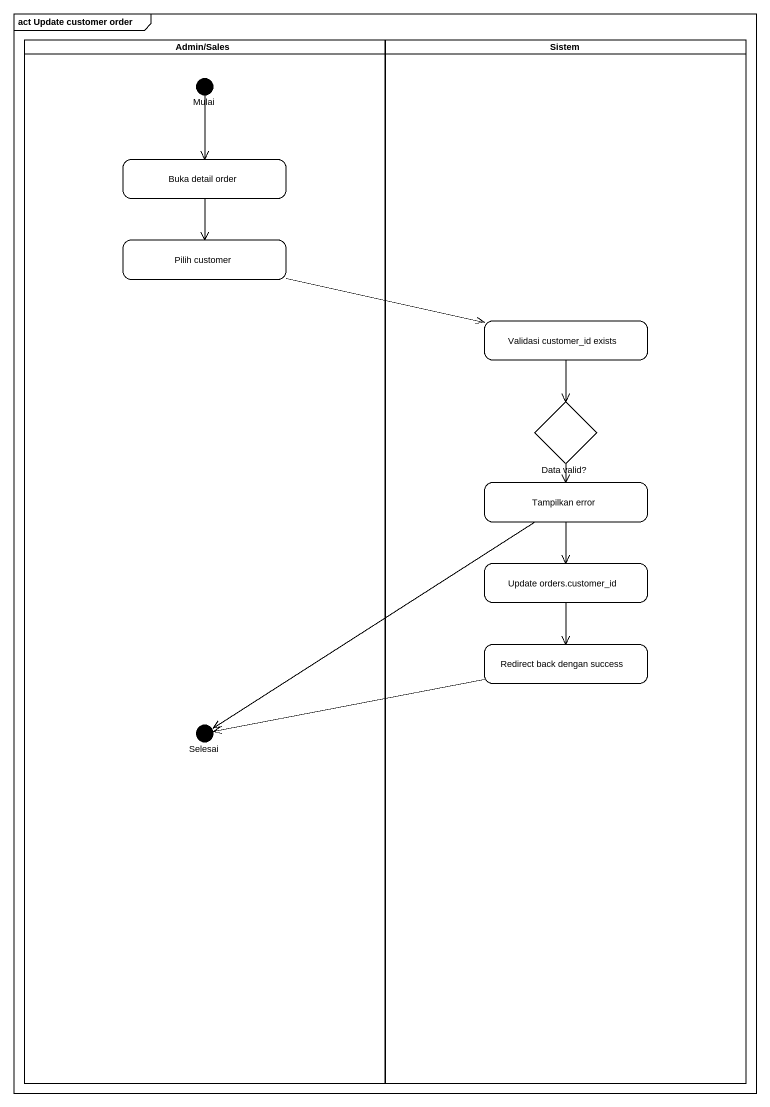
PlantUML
@startuml
mainframe act Update customer order
hide empty description
state "Admin/Sales" as Admin_Sales <<partition>> {
  state Mulai <<choice>>
  state "Buka detail order" as Buka_detail_order
  state "Pilih customer" as Pilih_customer
  state Selesai <<choice>>
}
state Sistem <<partition>> {
  state "Validasi customer_id exists" as Validasi_customer_id_exists
  state "Data valid?" as Data_valid <<choice>>
  state "Tampilkan error" as Tampilkan_error
  state "Update orders.customer_id" as Update_orders_customer_id
  state "Redirect back dengan success" as Redirect_back_dengan_success
}
Mulai --> Buka_detail_order
Buka_detail_order --> Pilih_customer
Pilih_customer -right-> Validasi_customer_id_exists
Validasi_customer_id_exists --> Data_valid
Data_valid --> Tampilkan_error
Data_valid --> Update_orders_customer_id
Tampilkan_error --> Update_orders_customer_id
Tampilkan_error --> Selesai
Update_orders_customer_id --> Redirect_back_dengan_success
Redirect_back_dengan_success -left-> Selesai
@enduml
